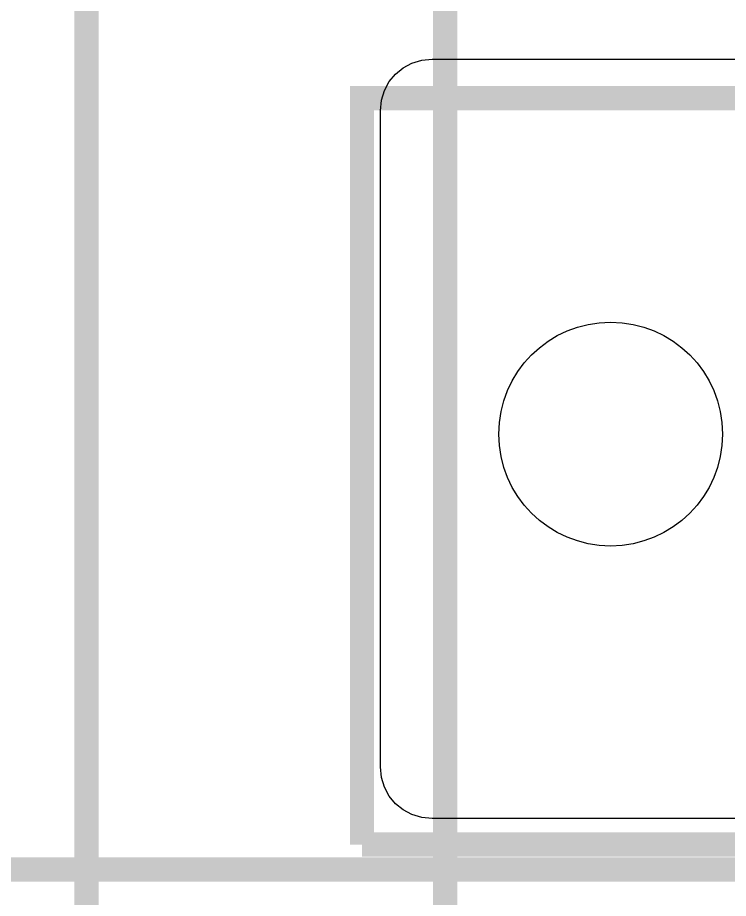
# Model space of a CAD drawing. Header units: inches. Extents: x 15 to 148, y 10 to 111.
# Drawn here: x 142.674 to 143.201, y 99.9 to 100.552 of the extents above; entities that cross this region are included whole.
import ezdxf

# ---------------------------------------------------------------- set-up
doc = ezdxf.new("R2010")
doc.units = ezdxf.units.IN
doc.header["$MEASUREMENT"] = 0
doc.layers.add('BLK_12AWG', color=7, linetype='Continuous')

# ---------------------------------------------------------------- blocks, each defined once
blk = doc.blocks.new('CEGHSD')
at = {"const_width": 0.008}
for points in [[(136.80954, 102.30923), (136.80954, 99.55332)], [(136.80954, 102.30923), (136.80954, 99.55332)], [(136.80954, 102.30923), (136.80954, 99.55332)], [(136.69143, 101.98443), (136.69143, 99.87813)], [(136.69143, 101.98443), (136.69143, 99.87813)], [(136.69143, 101.98443), (136.69143, 99.87813)], [(136.78213, 100.57451), (136.78213, 100.82018), (136.94591, 100.82018)], [(136.78213, 100.57451), (136.78213, 100.82018), (136.94591, 100.82018)], [(136.78213, 100.57451), (136.78213, 100.82018), (136.94591, 100.82018)], [(136.78213, 100.57451), (136.94591, 100.57451)], [(136.78213, 100.57451), (136.94591, 100.57451)], [(136.78213, 100.57451), (136.94591, 100.57451)], [(136.40544, 100.56632), (137.03599, 100.56632)], [(136.40544, 100.56632), (137.03599, 100.56632)], [(136.40544, 100.56632), (137.03599, 100.56632)]]:
    blk.add_lwpolyline(points, dxfattribs=at)
blk.add_lwpolyline([(136.93127, 100.58306), (136.80527, 100.58306), (136.8018, 100.58339), (136.79858, 100.58437), (136.79569, 100.58591), (136.79319, 100.58797), (136.79113, 100.59048), (136.78959, 100.59337), (136.78861, 100.59658), (136.78827, 100.60006), (136.78827, 100.60006), (136.78827, 100.81606), (136.78861, 100.81953), (136.78959, 100.82275), (136.79113, 100.82564), (136.79319, 100.82814), (136.79569, 100.8302), (136.79858, 100.83174), (136.8018, 100.83272), (136.80527, 100.83306), (136.93127, 100.83306)])
blk.add_circle((136.86402, 100.70963), 0.03685)
blk.add_circle((136.86402, 100.70963), 0.03685)
blk.add_circle((136.86402, 100.70963), 0.03685)

msp = doc.modelspace()

# ---------------------------------------------------------------- block references
at = {"layer": 'BLK_12AWG', "xscale": 2.25, "yscale": 2.25, "zscale": 2.25}
msp.add_blockref('CEGHSD', (-164.83027, -126.3532), dxfattribs=at)

doc.saveas('drawing.dxf')
